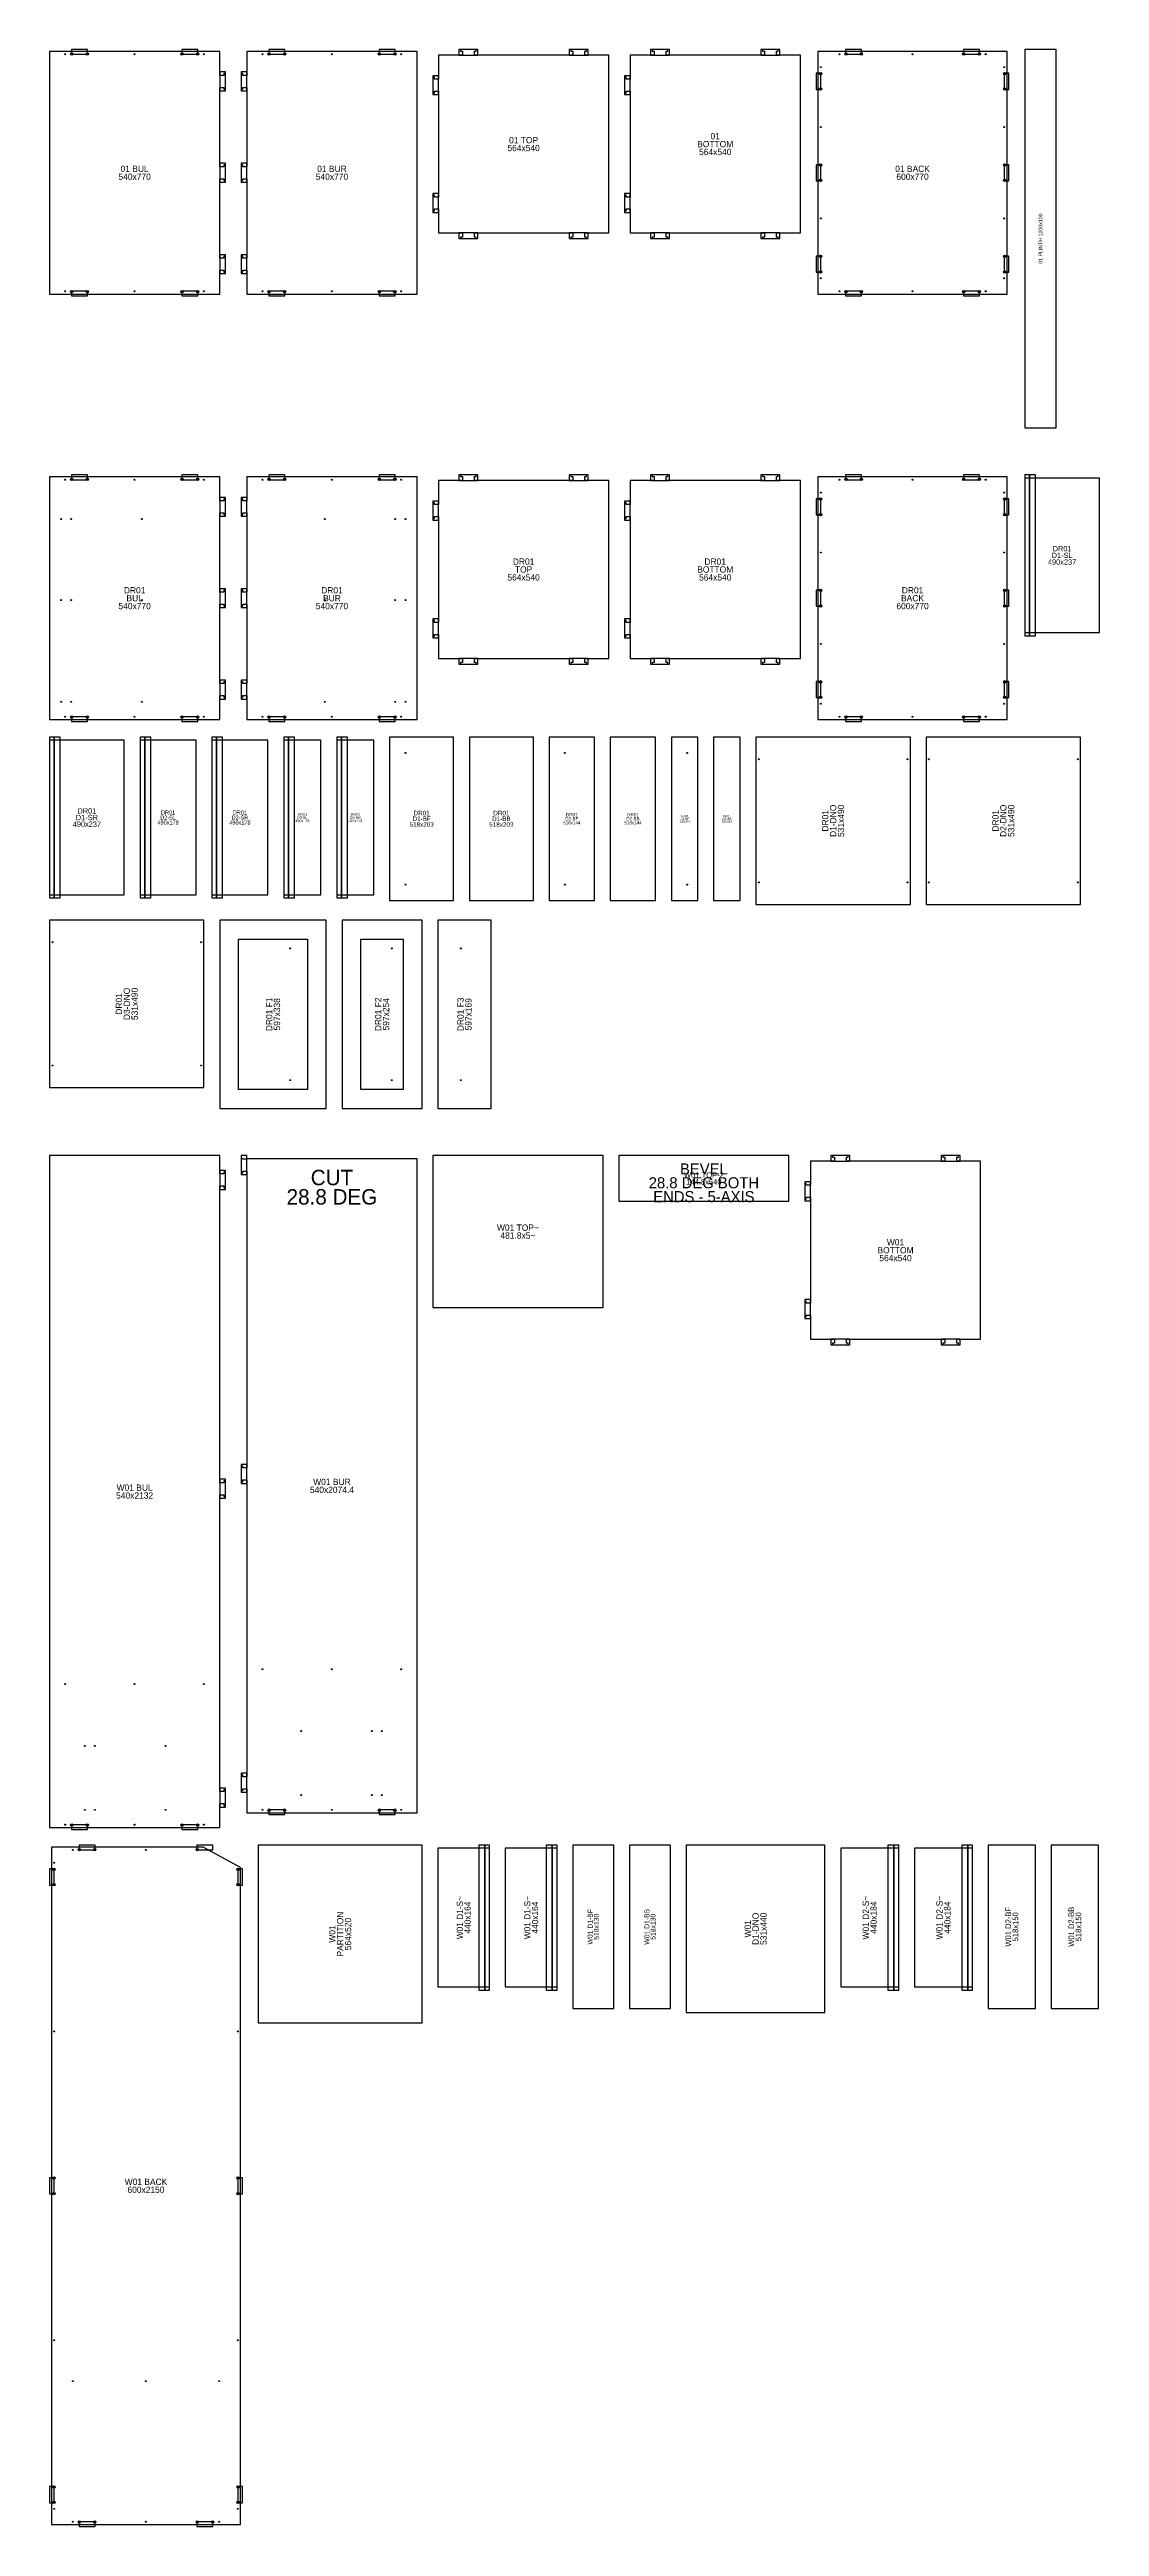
# Model space of a CAD drawing. Extents: x 0 to 3586, y 0 to 13892.
# Drawn here: x 0 to 3331, y 6032 to 13892 of the extents above; entities that cross this region are included whole.
import ezdxf
from ezdxf.enums import TextEntityAlignment as Align

# ---------------------------------------------------------------- set-up
doc = ezdxf.new("R2010")
doc.units = 0
for name, color, linetype in [('DRAWER_BOTTOM_POCKET', 2, 'CONTINUOUS'), ('DRAWER_RUNNER_POCKET', 1, 'CONTINUOUS'), ('FRONT_HINGES_3MM', 30, 'CONTINUOUS'), ('OUTLINE', 7, 'CONTINUOUS'), ('PUZZLE_DOG_BONES', 2, 'CONTINUOUS'), ('PUZZLE_HOLES_7_5MM', 3, 'CONTINUOUS'), ('PUZZLE_SOCKET', 1, 'CONTINUOUS'), ('RUNNERS_3MM', 5, 'CONTINUOUS'), ('SCREWS_3MM', 4, 'CONTINUOUS'), ('SHAKER_PANEL_POCKET', 41, 'CONTINUOUS'), ('UNIT_NUMBER', 94, 'CONTINUOUS')]:
    doc.layers.add(name, color=color, linetype=linetype)

msp = doc.modelspace()

# ---------------------------------------------------------------- linework, layer by layer
at = {"layer": 'DRAWER_BOTTOM_POCKET'}
for points in [[(3109, 12032.175), (3128, 12032.175), (3128, 12542.175), (3109, 12542.175)], [(15, 11200.175), (34, 11200.175), (34, 11710.175), (15, 11710.175)], [(302, 11200.175), (321, 11200.175), (321, 11710.175), (302, 11710.175)], [(530, 11200.175), (549, 11200.175), (549, 11710.175), (530, 11710.175)], [(758, 11200.175), (777, 11200.175), (777, 11710.175), (758, 11710.175)], [(926, 11200.175), (945, 11200.175), (945, 11710.175), (926, 11710.175)], [(1381, 7734.175), (1381, 8194.175), (1362, 8194.175), (1362, 7734.175)], [(1595, 7734.175), (1595, 8194.175), (1576, 8194.175), (1576, 7734.175)], [(2679, 7734.175), (2679, 8194.175), (2660, 8194.175), (2660, 7734.175)], [(2913, 7734.175), (2913, 8194.175), (2894, 8194.175), (2894, 7734.175)]]:
    msp.add_lwpolyline(points, close=True, dxfattribs=at)
at = {"layer": 'DRAWER_RUNNER_POCKET'}
for points in [[(3094, 12032.175), (3109, 12032.175), (3109, 12542.175), (3094, 12542.175)], [(0, 11200.175), (15, 11200.175), (15, 11710.175), (0, 11710.175)], [(287, 11200.175), (302, 11200.175), (302, 11710.175), (287, 11710.175)], [(515, 11200.175), (530, 11200.175), (530, 11710.175), (515, 11710.175)], [(743, 11200.175), (758, 11200.175), (758, 11710.175), (743, 11710.175)], [(911, 11200.175), (926, 11200.175), (926, 11710.175), (911, 11710.175)], [(1396, 7734.175), (1396, 8194.175), (1381, 8194.175), (1381, 7734.175)], [(1610, 7734.175), (1610, 8194.175), (1595, 8194.175), (1595, 7734.175)], [(2694, 7734.175), (2694, 8194.175), (2679, 8194.175), (2679, 7734.175)], [(2928, 7734.175), (2928, 8194.175), (2913, 8194.175), (2913, 7734.175)]]:
    msp.add_lwpolyline(points, close=True, dxfattribs=at)
at = {"layer": 'FRONT_HINGES_3MM'}
for centre in [(763.5, 11039.675), (1085.5, 11039.675), (1304.5, 11039.675), (763.5, 10621.675), (1085.5, 10621.675), (1304.5, 10621.675)]:
    msp.add_circle(centre, 1.5, dxfattribs=at)
at = {"layer": 'OUTLINE'}
for points in [[(0, 13116.175), (540, 13116.175), (540, 13186.175), (540, 13192.175), (553, 13192.175), (553, 13186.175), (558, 13186.175), (558, 13236.175), (553, 13236.175), (553, 13230.175), (540, 13230.175), (540, 13236.175), (540, 13476.175), (540, 13482.175), (553, 13482.175), (553, 13476.175), (558, 13476.175), (558, 13526.175), (553, 13526.175), (553, 13520.175), (540, 13520.175), (540, 13526.175), (540, 13766.175), (540, 13772.175), (553, 13772.175), (553, 13766.175), (558, 13766.175), (558, 13816.175), (553, 13816.175), (553, 13810.175), (540, 13810.175), (540, 13816.175), (540, 13886.175), (0, 13886.175)], [(626, 13116.175), (1166, 13116.175), (1166, 13886.175), (626, 13886.175), (626, 13816.175), (626, 13810.175), (613, 13810.175), (613, 13816.175), (608, 13816.175), (608, 13766.175), (613, 13766.175), (613, 13772.175), (626, 13772.175), (626, 13766.175), (626, 13526.175), (626, 13520.175), (613, 13520.175), (613, 13526.175), (608, 13526.175), (608, 13476.175), (613, 13476.175), (613, 13482.175), (626, 13482.175), (626, 13476.175), (626, 13236.175), (626, 13230.175), (613, 13230.175), (613, 13236.175), (608, 13236.175), (608, 13186.175), (613, 13186.175), (613, 13192.175), (626, 13192.175), (626, 13186.175)], [(1234, 13310.175), (1304, 13310.175), (1310, 13310.175), (1310, 13297.175), (1304, 13297.175), (1304, 13292.175), (1354, 13292.175), (1354, 13297.175), (1348, 13297.175), (1348, 13310.175), (1354, 13310.175), (1654, 13310.175), (1660, 13310.175), (1660, 13297.175), (1654, 13297.175), (1654, 13292.175), (1704, 13292.175), (1704, 13297.175), (1698, 13297.175), (1698, 13310.175), (1704, 13310.175), (1774, 13310.175), (1774, 13874.175), (1704, 13874.175), (1698, 13874.175), (1698, 13887.175), (1704, 13887.175), (1704, 13892.175), (1654, 13892.175), (1654, 13887.175), (1660, 13887.175), (1660, 13874.175), (1654, 13874.175), (1354, 13874.175), (1348, 13874.175), (1348, 13887.175), (1354, 13887.175), (1354, 13892.175), (1304, 13892.175), (1304, 13887.175), (1310, 13887.175), (1310, 13874.175), (1304, 13874.175), (1234, 13874.175), (1234, 13804.175), (1234, 13798.175), (1221, 13798.175), (1221, 13804.175), (1216, 13804.175), (1216, 13754.175), (1221, 13754.175), (1221, 13760.175), (1234, 13760.175), (1234, 13754.175), (1234, 13430.175), (1234, 13424.175), (1221, 13424.175), (1221, 13430.175), (1216, 13430.175), (1216, 13380.175), (1221, 13380.175), (1221, 13386.175), (1234, 13386.175), (1234, 13380.175)], [(1842, 13310.175), (1912, 13310.175), (1918, 13310.175), (1918, 13297.175), (1912, 13297.175), (1912, 13292.175), (1962, 13292.175), (1962, 13297.175), (1956, 13297.175), (1956, 13310.175), (1962, 13310.175), (2262, 13310.175), (2268, 13310.175), (2268, 13297.175), (2262, 13297.175), (2262, 13292.175), (2312, 13292.175), (2312, 13297.175), (2306, 13297.175), (2306, 13310.175), (2312, 13310.175), (2382, 13310.175), (2382, 13874.175), (2312, 13874.175), (2306, 13874.175), (2306, 13887.175), (2312, 13887.175), (2312, 13892.175), (2262, 13892.175), (2262, 13887.175), (2268, 13887.175), (2268, 13874.175), (2262, 13874.175), (1962, 13874.175), (1956, 13874.175), (1956, 13887.175), (1962, 13887.175), (1962, 13892.175), (1912, 13892.175), (1912, 13887.175), (1918, 13887.175), (1918, 13874.175), (1912, 13874.175), (1842, 13874.175), (1842, 13804.175), (1842, 13798.175), (1829, 13798.175), (1829, 13804.175), (1824, 13804.175), (1824, 13754.175), (1829, 13754.175), (1829, 13760.175), (1842, 13760.175), (1842, 13754.175), (1842, 13430.175), (1842, 13424.175), (1829, 13424.175), (1829, 13430.175), (1824, 13430.175), (1824, 13380.175), (1829, 13380.175), (1829, 13386.175), (1842, 13386.175), (1842, 13380.175)], [(2438, 13116.175), (3038, 13116.175), (3038, 13886.175), (2438, 13886.175)], [(3194, 12692.175), (3194, 13892.175), (3094, 13892.175), (3094, 12692.175)], [(0, 11766.175), (540, 11766.175), (540, 11836.175), (540, 11842.175), (553, 11842.175), (553, 11836.175), (558, 11836.175), (558, 11886.175), (553, 11886.175), (553, 11880.175), (540, 11880.175), (540, 11886.175), (540, 12126.175), (540, 12132.175), (553, 12132.175), (553, 12126.175), (558, 12126.175), (558, 12176.175), (553, 12176.175), (553, 12170.175), (540, 12170.175), (540, 12176.175), (540, 12416.175), (540, 12422.175), (553, 12422.175), (553, 12416.175), (558, 12416.175), (558, 12466.175), (553, 12466.175), (553, 12460.175), (540, 12460.175), (540, 12466.175), (540, 12536.175), (0, 12536.175)], [(626, 11766.175), (1166, 11766.175), (1166, 12536.175), (626, 12536.175), (626, 12466.175), (626, 12460.175), (613, 12460.175), (613, 12466.175), (608, 12466.175), (608, 12416.175), (613, 12416.175), (613, 12422.175), (626, 12422.175), (626, 12416.175), (626, 12176.175), (626, 12170.175), (613, 12170.175), (613, 12176.175), (608, 12176.175), (608, 12126.175), (613, 12126.175), (613, 12132.175), (626, 12132.175), (626, 12126.175), (626, 11886.175), (626, 11880.175), (613, 11880.175), (613, 11886.175), (608, 11886.175), (608, 11836.175), (613, 11836.175), (613, 11842.175), (626, 11842.175), (626, 11836.175)], [(1234, 11960.175), (1304, 11960.175), (1310, 11960.175), (1310, 11947.175), (1304, 11947.175), (1304, 11942.175), (1354, 11942.175), (1354, 11947.175), (1348, 11947.175), (1348, 11960.175), (1354, 11960.175), (1654, 11960.175), (1660, 11960.175), (1660, 11947.175), (1654, 11947.175), (1654, 11942.175), (1704, 11942.175), (1704, 11947.175), (1698, 11947.175), (1698, 11960.175), (1704, 11960.175), (1774, 11960.175), (1774, 12524.175), (1704, 12524.175), (1698, 12524.175), (1698, 12537.175), (1704, 12537.175), (1704, 12542.175), (1654, 12542.175), (1654, 12537.175), (1660, 12537.175), (1660, 12524.175), (1654, 12524.175), (1354, 12524.175), (1348, 12524.175), (1348, 12537.175), (1354, 12537.175), (1354, 12542.175), (1304, 12542.175), (1304, 12537.175), (1310, 12537.175), (1310, 12524.175), (1304, 12524.175), (1234, 12524.175), (1234, 12454.175), (1234, 12448.175), (1221, 12448.175), (1221, 12454.175), (1216, 12454.175), (1216, 12404.175), (1221, 12404.175), (1221, 12410.175), (1234, 12410.175), (1234, 12404.175), (1234, 12080.175), (1234, 12074.175), (1221, 12074.175), (1221, 12080.175), (1216, 12080.175), (1216, 12030.175), (1221, 12030.175), (1221, 12036.175), (1234, 12036.175), (1234, 12030.175)], [(1842, 11960.175), (1912, 11960.175), (1918, 11960.175), (1918, 11947.175), (1912, 11947.175), (1912, 11942.175), (1962, 11942.175), (1962, 11947.175), (1956, 11947.175), (1956, 11960.175), (1962, 11960.175), (2262, 11960.175), (2268, 11960.175), (2268, 11947.175), (2262, 11947.175), (2262, 11942.175), (2312, 11942.175), (2312, 11947.175), (2306, 11947.175), (2306, 11960.175), (2312, 11960.175), (2382, 11960.175), (2382, 12524.175), (2312, 12524.175), (2306, 12524.175), (2306, 12537.175), (2312, 12537.175), (2312, 12542.175), (2262, 12542.175), (2262, 12537.175), (2268, 12537.175), (2268, 12524.175), (2262, 12524.175), (1962, 12524.175), (1956, 12524.175), (1956, 12537.175), (1962, 12537.175), (1962, 12542.175), (1912, 12542.175), (1912, 12537.175), (1918, 12537.175), (1918, 12524.175), (1912, 12524.175), (1842, 12524.175), (1842, 12454.175), (1842, 12448.175), (1829, 12448.175), (1829, 12454.175), (1824, 12454.175), (1824, 12404.175), (1829, 12404.175), (1829, 12410.175), (1842, 12410.175), (1842, 12404.175), (1842, 12080.175), (1842, 12074.175), (1829, 12074.175), (1829, 12080.175), (1824, 12080.175), (1824, 12030.175), (1829, 12030.175), (1829, 12036.175), (1842, 12036.175), (1842, 12030.175)], [(2438, 11766.175), (3038, 11766.175), (3038, 12536.175), (2438, 12536.175)], [(3094, 12042.175), (3331, 12042.175), (3331, 12532.175), (3094, 12532.175)], [(0, 11210.175), (237, 11210.175), (237, 11700.175), (0, 11700.175)], [(287, 11210.175), (465, 11210.175), (465, 11700.175), (287, 11700.175)], [(515, 11210.175), (693, 11210.175), (693, 11700.175), (515, 11700.175)], [(743, 11210.175), (861, 11210.175), (861, 11700.175), (743, 11700.175)], [(911, 11210.175), (1029, 11210.175), (1029, 11700.175), (911, 11700.175)], [(1079, 11192.175), (1282, 11192.175), (1282, 11710.175), (1079, 11710.175)], [(1332, 11192.175), (1535, 11192.175), (1535, 11710.175), (1332, 11710.175)], [(1585, 11192.175), (1729, 11192.175), (1729, 11710.175), (1585, 11710.175)], [(1779, 11192.175), (1923, 11192.175), (1923, 11710.175), (1779, 11710.175)], [(1973, 11192.175), (2057, 11192.175), (2057, 11710.175), (1973, 11710.175)], [(2107, 11192.175), (2191, 11192.175), (2191, 11710.175), (2107, 11710.175)], [(2731, 11179.175), (2731, 11710.175), (2241, 11710.175), (2241, 11179.175)], [(3271, 11179.175), (3271, 11710.175), (2781, 11710.175), (2781, 11179.175)], [(490, 10598.175), (490, 11129.175), (0, 11129.175), (0, 10598.175)], [(878, 10532.175), (878, 11129.175), (540, 11129.175), (540, 10532.175)], [(1182, 10532.175), (1182, 11129.175), (928, 11129.175), (928, 10532.175)], [(1401, 10532.175), (1401, 11129.175), (1232, 11129.175), (1232, 10532.175)], [(0, 8250.175), (540, 8250.175), (540, 8320.175), (540, 8326.175), (553, 8326.175), (553, 8320.175), (558, 8320.175), (558, 8370.175), (553, 8370.175), (553, 8364.175), (540, 8364.175), (540, 8370.175), (540, 9300.175), (540, 9306.175), (553, 9306.175), (553, 9300.175), (558, 9300.175), (558, 9350.175), (553, 9350.175), (553, 9344.175), (540, 9344.175), (540, 9350.175), (540, 10280.175), (540, 10286.175), (553, 10286.175), (553, 10280.175), (558, 10280.175), (558, 10330.175), (553, 10330.175), (553, 10324.175), (540, 10324.175), (540, 10330.175), (540, 10382.175), (0, 10382.175)], [(1216, 9900.3568), (1756, 9900.3568), (1756, 10382.175), (1216, 10382.175)], [(1806, 10237.3975), (2346, 10237.3975), (2346, 10382.175), (1806, 10382.175)], [(2414, 9800.175), (2484, 9800.175), (2490, 9800.175), (2490, 9787.175), (2484, 9787.175), (2484, 9782.175), (2534, 9782.175), (2534, 9787.175), (2528, 9787.175), (2528, 9800.175), (2534, 9800.175), (2834, 9800.175), (2840, 9800.175), (2840, 9787.175), (2834, 9787.175), (2834, 9782.175), (2884, 9782.175), (2884, 9787.175), (2878, 9787.175), (2878, 9800.175), (2884, 9800.175), (2954, 9800.175), (2954, 10364.175), (2884, 10364.175), (2878, 10364.175), (2878, 10377.175), (2884, 10377.175), (2884, 10382.175), (2834, 10382.175), (2834, 10377.175), (2840, 10377.175), (2840, 10364.175), (2834, 10364.175), (2534, 10364.175), (2528, 10364.175), (2528, 10377.175), (2534, 10377.175), (2534, 10382.175), (2484, 10382.175), (2484, 10377.175), (2490, 10377.175), (2490, 10364.175), (2484, 10364.175), (2414, 10364.175), (2414, 10294.175), (2414, 10288.175), (2401, 10288.175), (2401, 10294.175), (2396, 10294.175), (2396, 10244.175), (2401, 10244.175), (2401, 10250.175), (2414, 10250.175), (2414, 10244.175), (2414, 9920.175), (2414, 9914.175), (2401, 9914.175), (2401, 9920.175), (2396, 9920.175), (2396, 9870.175), (2401, 9870.175), (2401, 9876.175), (2414, 9876.175), (2414, 9870.175)], [(626, 8297.175), (1166, 8297.175), (1166, 10371.5321), (626, 10371.5321), (626, 10371.175), (613, 10371.175), (613, 10371.5321), (608, 10371.5321), (608, 10327.175), (613, 10327.175), (613, 10333.175), (626, 10333.175), (626, 10327.175), (626, 9397.175), (626, 9391.175), (613, 9391.175), (613, 9397.175), (608, 9397.175), (608, 9347.175), (613, 9347.175), (613, 9353.175), (626, 9353.175), (626, 9347.175), (626, 8417.175), (626, 8411.175), (613, 8411.175), (613, 8417.175), (608, 8417.175), (608, 8367.175), (613, 8367.175), (613, 8373.175), (626, 8373.175), (626, 8367.175)], [(6, 6038.175), (606, 6038.175), (606, 8123.175), (487.8182, 8188.175), (6, 8188.175)], [(1182, 7630.175), (1182, 8194.175), (662, 8194.175), (662, 7630.175)], [(1396, 7744.175), (1396, 8184.175), (1232, 8184.175), (1232, 7744.175)], [(1610, 7744.175), (1610, 8184.175), (1446, 8184.175), (1446, 7744.175)], [(1790, 7676.175), (1790, 8194.175), (1660, 8194.175), (1660, 7676.175)], [(1970, 7676.175), (1970, 8194.175), (1840, 8194.175), (1840, 7676.175)], [(2460, 7663.175), (2460, 8194.175), (2020, 8194.175), (2020, 7663.175)], [(2694, 7744.175), (2694, 8184.175), (2510, 8184.175), (2510, 7744.175)], [(2928, 7744.175), (2928, 8184.175), (2744, 8184.175), (2744, 7744.175)], [(3128, 7676.175), (3128, 8194.175), (2978, 8194.175), (2978, 7676.175)], [(3328, 7676.175), (3328, 8194.175), (3178, 8194.175), (3178, 7676.175)]]:
    msp.add_lwpolyline(points, close=True, dxfattribs=at)
at = {"layer": 'PUZZLE_DOG_BONES'}
for points in [[(1299, 13874.175), (1359, 13874.175), (1359, 13892.175), (1299, 13892.175)], [(1649, 13874.175), (1709, 13874.175), (1709, 13892.175), (1649, 13892.175)], [(1907, 13874.175), (1967, 13874.175), (1967, 13892.175), (1907, 13892.175)], [(2257, 13874.175), (2317, 13874.175), (2317, 13892.175), (2257, 13892.175)], [(540, 13761.175), (558, 13761.175), (558, 13821.175), (540, 13821.175)], [(608, 13761.175), (626, 13761.175), (626, 13821.175), (608, 13821.175)], [(1216, 13749.175), (1234, 13749.175), (1234, 13809.175), (1216, 13809.175)], [(1824, 13749.175), (1842, 13749.175), (1842, 13809.175), (1824, 13809.175)], [(540, 13471.175), (558, 13471.175), (558, 13531.175), (540, 13531.175)], [(608, 13471.175), (626, 13471.175), (626, 13531.175), (608, 13531.175)], [(1216, 13375.175), (1234, 13375.175), (1234, 13435.175), (1216, 13435.175)], [(1824, 13375.175), (1842, 13375.175), (1842, 13435.175), (1824, 13435.175)], [(1299, 13292.175), (1359, 13292.175), (1359, 13310.175), (1299, 13310.175)], [(1649, 13292.175), (1709, 13292.175), (1709, 13310.175), (1649, 13310.175)], [(1907, 13292.175), (1967, 13292.175), (1967, 13310.175), (1907, 13310.175)], [(2257, 13292.175), (2317, 13292.175), (2317, 13310.175), (2257, 13310.175)], [(540, 13181.175), (558, 13181.175), (558, 13241.175), (540, 13241.175)], [(608, 13181.175), (626, 13181.175), (626, 13241.175), (608, 13241.175)], [(1299, 12524.175), (1359, 12524.175), (1359, 12542.175), (1299, 12542.175)], [(1649, 12524.175), (1709, 12524.175), (1709, 12542.175), (1649, 12542.175)], [(1907, 12524.175), (1967, 12524.175), (1967, 12542.175), (1907, 12542.175)], [(2257, 12524.175), (2317, 12524.175), (2317, 12542.175), (2257, 12542.175)], [(540, 12411.175), (558, 12411.175), (558, 12471.175), (540, 12471.175)], [(608, 12411.175), (626, 12411.175), (626, 12471.175), (608, 12471.175)], [(1216, 12399.175), (1234, 12399.175), (1234, 12459.175), (1216, 12459.175)], [(1824, 12399.175), (1842, 12399.175), (1842, 12459.175), (1824, 12459.175)], [(540, 12121.175), (558, 12121.175), (558, 12181.175), (540, 12181.175)], [(608, 12121.175), (626, 12121.175), (626, 12181.175), (608, 12181.175)], [(1216, 12025.175), (1234, 12025.175), (1234, 12085.175), (1216, 12085.175)], [(1824, 12025.175), (1842, 12025.175), (1842, 12085.175), (1824, 12085.175)], [(1299, 11942.175), (1359, 11942.175), (1359, 11960.175), (1299, 11960.175)], [(1649, 11942.175), (1709, 11942.175), (1709, 11960.175), (1649, 11960.175)], [(1907, 11942.175), (1967, 11942.175), (1967, 11960.175), (1907, 11960.175)], [(2257, 11942.175), (2317, 11942.175), (2317, 11960.175), (2257, 11960.175)], [(540, 11831.175), (558, 11831.175), (558, 11891.175), (540, 11891.175)], [(608, 11831.175), (626, 11831.175), (626, 11891.175), (608, 11891.175)], [(608, 10322.175), (626, 10322.175), (626, 10382.175), (608, 10382.175)], [(2479, 10364.175), (2539, 10364.175), (2539, 10382.175), (2479, 10382.175)], [(2829, 10364.175), (2889, 10364.175), (2889, 10382.175), (2829, 10382.175)], [(540, 10275.175), (558, 10275.175), (558, 10335.175), (540, 10335.175)], [(2396, 10239.175), (2414, 10239.175), (2414, 10299.175), (2396, 10299.175)], [(2396, 9865.175), (2414, 9865.175), (2414, 9925.175), (2396, 9925.175)], [(2479, 9782.175), (2539, 9782.175), (2539, 9800.175), (2479, 9800.175)], [(2829, 9782.175), (2889, 9782.175), (2889, 9800.175), (2829, 9800.175)], [(540, 9295.175), (558, 9295.175), (558, 9355.175), (540, 9355.175)], [(608, 9342.175), (626, 9342.175), (626, 9402.175), (608, 9402.175)], [(608, 8362.175), (626, 8362.175), (626, 8422.175), (608, 8422.175)], [(540, 8315.175), (558, 8315.175), (558, 8375.175), (540, 8375.175)]]:
    msp.add_lwpolyline(points, close=True, dxfattribs=at)
at = {"layer": 'PUZZLE_HOLES_7_5MM'}
for centre in [(70.5, 13878.175), (119.5, 13878.175), (420.5, 13878.175), (469.5, 13878.175), (696.5, 13878.175), (745.5, 13878.175), (1046.5, 13878.175), (1095.5, 13878.175), (2526.5, 13878.175), (2575.5, 13878.175), (2900.5, 13878.175), (2949.5, 13878.175), (2446, 13815.675), (2446, 13766.675), (3030, 13815.675), (3030, 13766.675), (2446, 13525.675), (3030, 13525.675), (2446, 13476.675), (3030, 13476.675), (2446, 13235.675), (3030, 13235.675), (70.5, 13124.175), (119.5, 13124.175), (420.5, 13124.175), (469.5, 13124.175), (696.5, 13124.175), (745.5, 13124.175), (1046.5, 13124.175), (1095.5, 13124.175), (2446, 13186.675), (2526.5, 13124.175), (2575.5, 13124.175), (2900.5, 13124.175), (2949.5, 13124.175), (3030, 13186.675), (70.5, 12528.175), (119.5, 12528.175), (420.5, 12528.175), (469.5, 12528.175), (696.5, 12528.175), (745.5, 12528.175), (1046.5, 12528.175), (1095.5, 12528.175), (2526.5, 12528.175), (2575.5, 12528.175), (2900.5, 12528.175), (2949.5, 12528.175), (2446, 12465.675), (2446, 12416.675), (3030, 12465.675), (3030, 12416.675), (2446, 12175.675), (2446, 12126.675), (3030, 12175.675), (3030, 12126.675), (2446, 11885.675), (3030, 11885.675), (2446, 11836.675), (3030, 11836.675), (70.5, 11774.175), (119.5, 11774.175), (420.5, 11774.175), (469.5, 11774.175), (696.5, 11774.175), (745.5, 11774.175), (1046.5, 11774.175), (1095.5, 11774.175), (2526.5, 11774.175), (2575.5, 11774.175), (2900.5, 11774.175), (2949.5, 11774.175), (70.5, 8258.175), (119.5, 8258.175), (420.5, 8258.175), (469.5, 8258.175), (696.5, 8305.175), (745.5, 8305.175), (1046.5, 8305.175), (1095.5, 8305.175), (94.5, 8180.175), (143.5, 8180.175), (468.5, 8180.175), (14, 8117.675), (598, 8117.675), (14, 8068.675), (598, 8068.675), (14, 7137.675), (14, 7088.675), (598, 7137.675), (598, 7088.675), (14, 6157.675), (598, 6157.675), (14, 6108.675), (598, 6108.675), (94.5, 6046.175), (143.5, 6046.175), (468.5, 6046.175), (517.5, 6046.175)]:
    msp.add_circle(centre, 3.75, dxfattribs=at)
at = {"layer": 'PUZZLE_SOCKET'}
for points in [[(69.5, 13877.175), (120.5, 13877.175), (120.5, 13892.175), (69.5, 13892.175)], [(419.5, 13877.175), (470.5, 13877.175), (470.5, 13892.175), (419.5, 13892.175)], [(695.5, 13877.175), (746.5, 13877.175), (746.5, 13892.175), (695.5, 13892.175)], [(1045.5, 13877.175), (1096.5, 13877.175), (1096.5, 13892.175), (1045.5, 13892.175)], [(2525.5, 13877.175), (2576.5, 13877.175), (2576.5, 13892.175), (2525.5, 13892.175)], [(2899.5, 13877.175), (2950.5, 13877.175), (2950.5, 13892.175), (2899.5, 13892.175)], [(2432, 13765.675), (2447, 13765.675), (2447, 13816.675), (2432, 13816.675)], [(3029, 13765.675), (3044, 13765.675), (3044, 13816.675), (3029, 13816.675)], [(2432, 13475.675), (2447, 13475.675), (2447, 13526.675), (2432, 13526.675)], [(3029, 13475.675), (3044, 13475.675), (3044, 13526.675), (3029, 13526.675)], [(2432, 13185.675), (2447, 13185.675), (2447, 13236.675), (2432, 13236.675)], [(3029, 13185.675), (3044, 13185.675), (3044, 13236.675), (3029, 13236.675)], [(69.5, 13110.175), (120.5, 13110.175), (120.5, 13125.175), (69.5, 13125.175)], [(419.5, 13110.175), (470.5, 13110.175), (470.5, 13125.175), (419.5, 13125.175)], [(695.5, 13110.175), (746.5, 13110.175), (746.5, 13125.175), (695.5, 13125.175)], [(1045.5, 13110.175), (1096.5, 13110.175), (1096.5, 13125.175), (1045.5, 13125.175)], [(2525.5, 13110.175), (2576.5, 13110.175), (2576.5, 13125.175), (2525.5, 13125.175)], [(2899.5, 13110.175), (2950.5, 13110.175), (2950.5, 13125.175), (2899.5, 13125.175)], [(69.5, 12527.175), (120.5, 12527.175), (120.5, 12542.175), (69.5, 12542.175)], [(419.5, 12527.175), (470.5, 12527.175), (470.5, 12542.175), (419.5, 12542.175)], [(695.5, 12527.175), (746.5, 12527.175), (746.5, 12542.175), (695.5, 12542.175)], [(1045.5, 12527.175), (1096.5, 12527.175), (1096.5, 12542.175), (1045.5, 12542.175)], [(2525.5, 12527.175), (2576.5, 12527.175), (2576.5, 12542.175), (2525.5, 12542.175)], [(2899.5, 12527.175), (2950.5, 12527.175), (2950.5, 12542.175), (2899.5, 12542.175)], [(2432, 12415.675), (2447, 12415.675), (2447, 12466.675), (2432, 12466.675)], [(3029, 12415.675), (3044, 12415.675), (3044, 12466.675), (3029, 12466.675)], [(2432, 12125.675), (2447, 12125.675), (2447, 12176.675), (2432, 12176.675)], [(3029, 12125.675), (3044, 12125.675), (3044, 12176.675), (3029, 12176.675)], [(2432, 11835.675), (2447, 11835.675), (2447, 11886.675), (2432, 11886.675)], [(3029, 11835.675), (3044, 11835.675), (3044, 11886.675), (3029, 11886.675)], [(69.5, 11760.175), (120.5, 11760.175), (120.5, 11775.175), (69.5, 11775.175)], [(419.5, 11760.175), (470.5, 11760.175), (470.5, 11775.175), (419.5, 11775.175)], [(695.5, 11760.175), (746.5, 11760.175), (746.5, 11775.175), (695.5, 11775.175)], [(1045.5, 11760.175), (1096.5, 11760.175), (1096.5, 11775.175), (1045.5, 11775.175)], [(2525.5, 11760.175), (2576.5, 11760.175), (2576.5, 11775.175), (2525.5, 11775.175)], [(2899.5, 11760.175), (2950.5, 11760.175), (2950.5, 11775.175), (2899.5, 11775.175)], [(69.5, 8244.175), (120.5, 8244.175), (120.5, 8259.175), (69.5, 8259.175)], [(419.5, 8244.175), (470.5, 8244.175), (470.5, 8259.175), (419.5, 8259.175)], [(695.5, 8291.175), (746.5, 8291.175), (746.5, 8306.175), (695.5, 8306.175)], [(1045.5, 8291.175), (1096.5, 8291.175), (1096.5, 8306.175), (1045.5, 8306.175)], [(93.5, 8179.175), (144.5, 8179.175), (144.5, 8194.175), (93.5, 8194.175)], [(467.5, 8179.175), (518.5, 8179.175), (518.5, 8194.175), (467.5, 8194.175)], [(0, 8067.675), (15, 8067.675), (15, 8118.675), (0, 8118.675)], [(597, 8067.675), (612, 8067.675), (612, 8118.675), (597, 8118.675)], [(0, 7087.675), (15, 7087.675), (15, 7138.675), (0, 7138.675)], [(597, 7087.675), (612, 7087.675), (612, 7138.675), (597, 7138.675)], [(0, 6107.675), (15, 6107.675), (15, 6158.675), (0, 6158.675)], [(597, 6107.675), (612, 6107.675), (612, 6158.675), (597, 6158.675)], [(93.5, 6032.175), (144.5, 6032.175), (144.5, 6047.175), (93.5, 6047.175)], [(467.5, 6032.175), (518.5, 6032.175), (518.5, 6047.175), (467.5, 6047.175)]]:
    msp.add_lwpolyline(points, close=True, dxfattribs=at)
at = {"layer": 'RUNNERS_3MM'}
for centre in [(37, 12402.175), (69, 12402.175), (293, 12402.175), (873, 12402.175), (1097, 12402.175), (1129, 12402.175), (37, 12145.175), (69, 12145.175), (293, 12145.175), (873, 12145.175), (1097, 12145.175), (1129, 12145.175), (37, 11822.175), (69, 11822.175), (293, 11822.175), (873, 11822.175), (1097, 11822.175), (1129, 11822.175), (112, 8509.175), (144, 8509.175), (368, 8509.175), (798, 8556.175), (1022, 8556.175), (1054, 8556.175), (798, 8353.175), (1022, 8353.175), (1054, 8353.175), (112, 8306.175), (144, 8306.175), (368, 8306.175)]:
    msp.add_circle(centre, 1.5, dxfattribs=at)
at = {"layer": 'SCREWS_3MM'}
for centre in [(50, 13877.175), (270, 13877.175), (490, 13877.175), (676, 13877.175), (896, 13877.175), (1116, 13877.175), (2447, 13836.175), (2506, 13877.175), (2738, 13877.175), (2970, 13877.175), (3029, 13836.175), (2447, 13646.175), (3029, 13646.175), (2447, 13356.175), (3029, 13356.175), (50, 13125.175), (270, 13125.175), (490, 13125.175), (676, 13125.175), (896, 13125.175), (1116, 13125.175), (2447, 13166.175), (2506, 13125.175), (2738, 13125.175), (2970, 13125.175), (3029, 13166.175), (50, 12527.175), (270, 12527.175), (490, 12527.175), (676, 12527.175), (896, 12527.175), (1116, 12527.175), (2506, 12527.175), (2738, 12527.175), (2970, 12527.175), (2447, 12486.175), (3029, 12486.175), (2447, 12296.175), (3029, 12296.175), (2447, 12006.175), (3029, 12006.175), (2447, 11816.175), (3029, 11816.175), (50, 11775.175), (270, 11775.175), (490, 11775.175), (676, 11775.175), (896, 11775.175), (1116, 11775.175), (2506, 11775.175), (2738, 11775.175), (2970, 11775.175), (1129, 11660.175), (1635, 11660.175), (2023, 11660.175), (2250, 11640.175), (2722, 11640.175), (2790, 11640.175), (3262, 11640.175), (1129, 11242.175), (1635, 11242.175), (2023, 11242.175), (2250, 11249.175), (2722, 11249.175), (2790, 11249.175), (3262, 11249.175), (9, 11059.175), (481, 11059.175), (9, 10668.175), (481, 10668.175), (676, 8752.175), (896, 8752.175), (1116, 8752.175), (50, 8705.175), (270, 8705.175), (490, 8705.175), (50, 8259.175), (270, 8259.175), (490, 8259.175), (676, 8306.175), (896, 8306.175), (1116, 8306.175), (74, 8179.175), (306, 8179.175), (15, 8138.175), (15, 7603.175), (597, 7603.175), (15, 6623.175), (597, 6623.175), (74, 6493.175), (306, 6493.175), (538, 6493.175), (15, 6088.175), (597, 6088.175), (74, 6047.175), (306, 6047.175), (538, 6047.175)]:
    msp.add_circle(centre, 1.5, dxfattribs=at)
at = {"layer": 'SHAKER_PANEL_POCKET'}
for points in [[(600, 10592.175), (600, 11069.175), (818, 11069.175), (818, 10592.175)], [(988, 10592.175), (988, 11069.175), (1122, 11069.175), (1122, 10592.175)]]:
    msp.add_lwpolyline(points, close=True, dxfattribs=at)

# ---------------------------------------------------------------- texts
at = {"layer": 'UNIT_NUMBER'}
for s, height, p in [('01 TOP', 20, (1504, 13604.675)), ('BOTTOM', 20, (2112, 13592.175)), ('01', 20, (2112, 13617.175)), ('01 BUL', 20, (270, 13513.675)), ('01 BUR', 20, (896, 13513.675)), ('564x540', 20, (1504, 13579.675)), ('564x540', 20, (2112, 13567.175)), ('01 BACK', 20, (2738, 13513.675)), ('540x770', 20, (270, 13488.675)), ('540x770', 20, (896, 13488.675)), ('600x770', 20, (2738, 13488.675)), ('DR01', 20, (1504, 12267.175)), ('DR01', 20, (2112, 12267.175)), ('490x237', 16.92857, (3212.5, 12266.0143)), ('D1-SL', 16.92857, (3212.5, 12287.175)), ('DR01', 16.92857, (3212.5, 12308.3357)), ('DR01', 20, (270, 12176.175)), ('DR01', 20, (896, 12176.175)), ('564x540', 20, (1504, 12217.175)), ('TOP', 20, (1504, 12242.175)), ('BOTTOM', 20, (2112, 12242.175)), ('564x540', 20, (2112, 12217.175)), ('DR01', 20, (2738, 12176.175)), ('540x770', 20, (270, 12126.175)), ('BUL', 20, (270, 12151.175)), ('540x770', 20, (896, 12126.175)), ('BUR', 20, (896, 12151.175)), ('600x770', 20, (2738, 12126.175)), ('BACK', 20, (2738, 12151.175)), ('DR01', 16.92857, (118.5, 11476.3357)), ('DR01', 12.71429, (376, 11471.0679)), ('DR01', 12.71429, (604, 11471.0679)), ('DR01', 14.5, (1180.5, 11469.3)), ('DR01', 14.5, (1433.5, 11469.3)), ('490x237', 16.92857, (118.5, 11434.0143)), ('D1-SR', 16.92857, (118.5, 11455.175)), ('490x178', 12.71429, (376, 11439.2821)), ('D2-SL', 12.71429, (376, 11455.175)), ('490x178', 12.71429, (604, 11439.2821)), ('D2-SR', 12.71429, (604, 11455.175)), ('490x118', 8.42857, (802, 11444.6393)), ('D3-SL', 8.42857, (802, 11455.175)), ('DR01', 8.42857, (802, 11465.7107)), ('490x118', 8.42857, (970, 11444.6393)), ('D3-SR', 8.42857, (970, 11455.175)), ('DR01', 8.42857, (970, 11465.7107)), ('518x203', 14.5, (1180.5, 11433.05)), ('D1-BF', 14.5, (1180.5, 11451.175)), ('518x203', 14.5, (1433.5, 11433.05)), ('D1-BB', 14.5, (1433.5, 11451.175)), ('518x144', 10.28571, (1657, 11438.3179)), ('D2-BF', 10.28571, (1657, 11451.175)), ('DR01', 10.28571, (1657, 11464.0321)), ('518x144', 10.28571, (1851, 11438.3179)), ('D2-BB', 10.28571, (1851, 11451.175)), ('DR01', 10.28571, (1851, 11464.0321)), ('518x84', 7, (2015, 11442.425)), ('D3-BF', 7, (2015, 11451.175)), ('DR01', 7, (2015, 11459.925)), ('518x84', 7, (2149, 11442.425)), ('D3-BB', 7, (2149, 11451.175)), ('DR01', 7, (2149, 11459.925)), ('CUT', 49, (896, 10312.7321)), ('28.8 DEG BOTH', 35.16025, (2076, 10296.0324)), ('BEVEL', 35.16025, (2076, 10339.9827)), ('W01 TOP-2', 17.3733, (2076, 10320.6446)), ('144.8x540', 17.3733, (2076, 10298.9279)), ('28.8 DEG', 49, (896, 10251.4821)), ('ENDS - 5-AXIS', 35.16025, (2076, 10252.0821)), ('W01 TOP~', 20, (1486, 10153.7659)), ('481.8x5~', 20, (1486, 10128.7659)), ('BOTTOM', 20, (2684, 10082.175)), ('564x540', 20, (2684, 10057.175)), ('W01', 20, (2684, 10107.175)), ('W01 BUR', 20, (896, 9346.8535)), ('540x2132', 20, (270, 9303.675)), ('W01 BUL', 20, (270, 9328.675)), ('540x2074.4', 20, (896, 9321.8535)), ('W01 BACK', 20, (306, 7125.675)), ('600x2150', 20, (306, 7100.675))]:
    msp.add_text(s, height=height, dxfattribs=at).set_placement(p, align=Align.MIDDLE_CENTER)
for s, height, p in [('01 PLINTH 1200x100', 12, (3144, 13292.175)), ('DR01', 20, (2461, 11444.675)), ('D1-DNO', 20, (2486, 11444.675)), ('531x490', 20, (2511, 11444.675)), ('DR01', 20, (3001, 11444.675)), ('D2-DNO', 20, (3026, 11444.675)), ('531x490', 20, (3051, 11444.675)), ('DR01', 20, (220, 10863.675)), ('D3-DNO', 20, (245, 10863.675)), ('531x490', 20, (270, 10863.675)), ('DR01 F1', 20, (696.5, 10830.675)), ('597x338', 20, (721.5, 10830.675)), ('DR01 F2', 20, (1042.5, 10830.675)), ('597x254', 20, (1067.5, 10830.675)), ('DR01 F3', 20, (1304, 10830.675)), ('597x169', 20, (1329, 10830.675)), ('W01 D1-S~', 19.68, (1301.7, 7964.175)), ('W01 D1-S~', 19.68, (1515.7, 7964.175)), ('W01 D2-S~', 20, (2589.5, 7964.175)), ('W01 D2-S~', 20, (2823.5, 7964.175)), ('PARTITION', 20, (922, 7912.175)), ('564x520', 20, (947, 7912.175)), ('440x164', 19.68, (1326.3, 7964.175)), ('440x164', 19.68, (1540.3, 7964.175)), ('W01 D1-BF', 15.6, (1715.25, 7935.175)), ('518x130', 15.6, (1734.75, 7935.175)), ('W01 D1-BB', 15.6, (1895.25, 7935.175)), ('518x130', 15.6, (1914.75, 7935.175)), ('W01', 20, (2215, 7928.675)), ('D1-DNO', 20, (2240, 7928.675)), ('531x440', 20, (2265, 7928.675)), ('440x184', 20, (2614.5, 7964.175)), ('440x184', 20, (2848.5, 7964.175)), ('W01 D2-BF', 18, (3041.75, 7935.175)), ('518x150', 18, (3064.25, 7935.175)), ('W01 D2-BB', 18, (3241.75, 7935.175)), ('518x150', 18, (3264.25, 7935.175)), ('W01', 20, (897, 7912.175))]:
    msp.add_text(s, height=height, rotation=90, dxfattribs=at).set_placement(p, align=Align.MIDDLE_CENTER)

doc.saveas('drawing.dxf')
